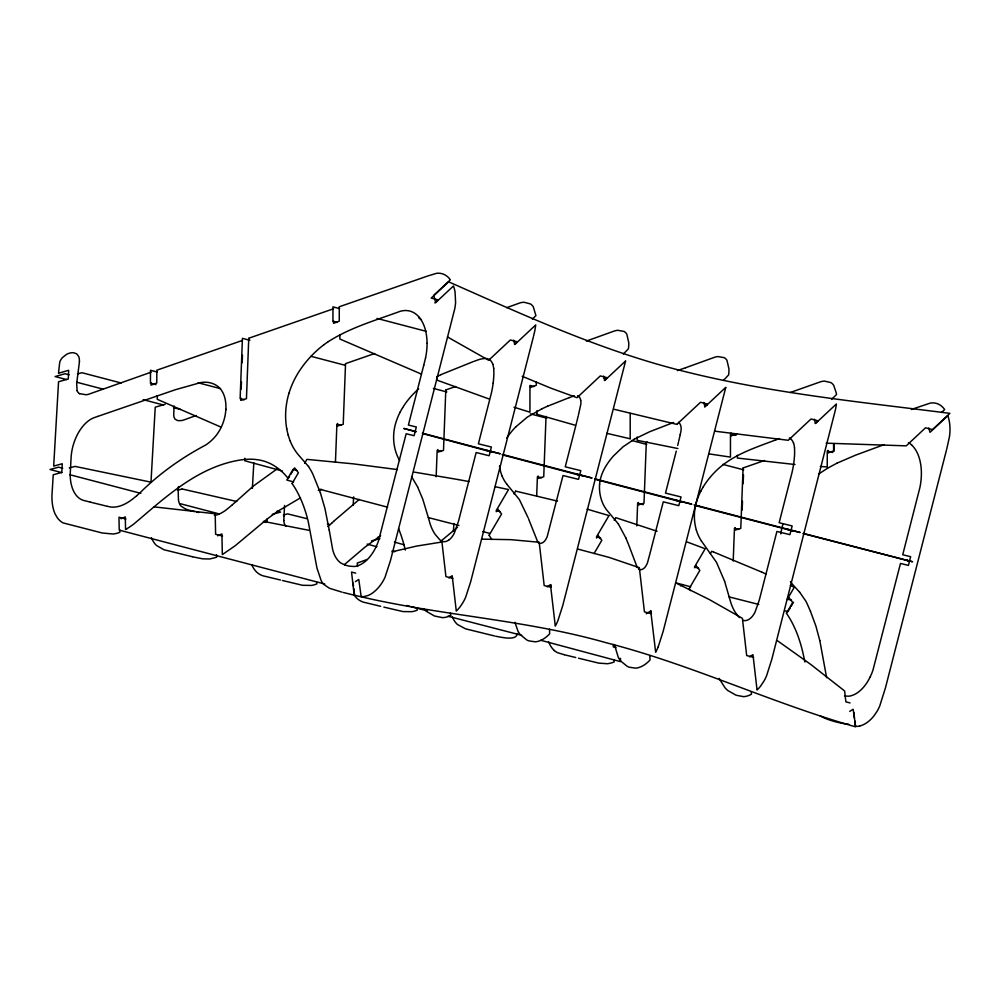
<?xml version="1.0" encoding="UTF-8"?>
<svg xmlns="http://www.w3.org/2000/svg" width="1000" height="1000" viewBox="0 0 1000 1000"><rect width="100%" height="100%" fill="white"/><g stroke="black" fill="none" stroke-linecap="round" stroke-linejoin="round"><path stroke-width="1.5" d="M333.55 320.625L333.537 323.338L339.263 321.15L339.275 306.775L426.2 276.525M339.862 334.913L339.862 339.038L421.062 373.938M530.575 385.775L530.562 387.463L536.287 385.262L536.3 381.912M536.875 414.162L536.875 410.8M630.188 438.65L630.212 413.438M637.137 436.975L637.125 440.325L677.9 448.537M731.075 433.088L731.075 435.938L736.8 433.738M737.387 455.275L737.387 458.062L795 464.513M827.875 450.337L827.862 453.05L833.587 450.85L833.6 443.663M834.2 451.05L834.212 443.812M151.05 382.738L151.037 385.163L156.762 383.025L156.838 370.188L242.312 340.475M157.3 395.487L157.275 399.312L221.25 427.225M79.463 361.562L76.662 383.587L77.125 390.65M240.825 397.9L240.738 400.4L246.45 398.688L248.75 338.375M241.163 389.125L241.45 381.6M242.175 362.8L242.463 355.275M244.85 458.25L244.762 460.763L282.45 471.025M335.45 462.075L336.9 424.237L341.062 425.337M337.6 423.5L337.512 426.012L343.225 424.3L345.538 363.775M436.15 476.775L437.163 450.375L441.325 451.463M437.863 449.625L437.775 452.137L443.488 450.425L445.788 390.075M536.688 495.55L537.413 476.688L541.575 477.788M538.112 475.95L538.025 478.462L543.737 476.75L546.038 416.388M636.788 525.887L637.65 503.188L643.213 504.65M638.362 502.438L638.275 504.95L643.988 503.237L646.3 442.688M733.2 561.013L734.45 528.337L738.612 529.438M735.163 527.6L735.062 530.112L740.775 528.4L743.075 468.088M742.163 510.062L742.487 501.262M743.162 483.675L743.5 474.875M284.413 508L284.55 505.487M284.413 508.237L284 516.05M300.487 497.863L277.425 511.463L267.213 518.987L267.1 521.875L265 522.45M225.863 409.25L225.825 409.837M178.487 486.538L178.287 490.575A60.625 36.562 -75.3 0 0 178.238 492.65L178.438 499.562A15.288 9.225 -75.3 0 0 179.237 503.038L179.4 503.45A14.2 8.562 -75.3 0 0 180.987 506.05L184.8 508.55A69.812 42.112 -75.3 0 0 185.963 509.087L186.275 509.212A65.525 39.525 -75.3 0 0 188.675 510.037L194.488 511.5M252.375 488.4L253.825 462.713M353.15 505.45L353.638 496.887M453.425 531.362L453.875 523.525M150.975 482.362L155.238 407.175L165.125 404.338M283.975 516.35L283.825 520.475M174.062 406.012L173.713 415.275A9.188 5.537 -75.3 0 0 175.162 419.237L177.775 420.637L181.125 420.613A46.125 27.825 -75.3 0 0 183.487 420.087L196.238 415.487M425.55 357.938L423.75 365.225M578.438 414.975L580.812 404.225A9.725 5.863 -75.3 0 0 580.688 400.288M678.688 441.275L680.225 434.613M578.2 416L576.812 421.688M680.238 434.613L681.062 430.538A9.725 5.863 -75.3 0 0 680.938 426.6A9.775 5.9 -75.3 0 0 679.725 423.537A9.725 5.863 -75.3 0 0 678.475 422.3M678.45 442.312L677.7 445.412M533.587 336.025L534.513 332.137A57.6 34.737 -75.3 0 0 534.862 330.487L535.763 324.913L514.812 344.513L513.625 340.175M533.425 336.688L470.637 581.888L465.637 597.3A33.5 20.213 -75.3 0 1 462.912 602.625L460.863 605.763A35.525 21.425 -75.3 0 1 457.05 610.312L456.287 611.075L452.212 575.737L448.825 577.875M576.562 422.725L565.25 466.812L580.788 470.65L578.55 479.363L563.013 475.525L547.275 536.312A11.675 7.037 -75.3 0 1 546.688 537.775L545.475 539.975A9.537 5.75 -75.3 0 1 542.987 542.475A9.787 5.913 -75.3 0 1 540.312 543.35A9.488 5.725 -75.3 0 1 538.462 542.825M676.287 451.1L665.5 493.113L681.038 496.95L678.8 505.662L663.263 501.825L650.425 551.838M625.5 361.362L562.75 605.575L557.875 620.763A34.475 20.787 -75.3 0 1 555.288 626.087L550.475 584.65L547.075 586.788M650.3 552.35L647.525 562.612A11.675 7.037 -75.3 0 1 646.938 564.075L645.725 566.275A9.537 5.75 -75.3 0 1 643.25 568.787A9.787 5.913 -75.3 0 1 640.562 569.663A9.488 5.725 -75.3 0 1 638.713 569.125L638.45 568.938M423.75 365.25L408.4 425.037L416.325 426.987L414.087 435.7L406.163 433.75L378.675 540.25A34.837 21.012 -75.3 0 1 375.913 547.125A36.45 21.988 -75.3 0 1 372.4 553.325A36.062 21.75 -75.3 0 1 363.775 562.587A36.662 22.113 -75.3 0 1 359.012 565.288A34.112 20.575 -75.3 0 1 354.25 566.5L349.675 566.175A92.812 55.987 -75.3 0 1 345.275 565.087M946.775 448.9L949.4 437.038A33.6 20.263 -75.3 0 0 949.987 430.75L950 429.425A35.838 21.625 -75.3 0 0 949.137 420.5A36.312 21.9 -75.3 0 0 947.8 415.675L930 432.325L928.812 427.975M946.538 449.8L885.462 687.812L879.725 706.038A31.475 18.988 -75.3 0 1 876.925 711.55L874.013 715.775A35.737 21.55 -75.3 0 1 870.788 719.4A36.737 22.163 -75.3 0 1 859.7 725.987M725.713 387.65L663.188 631.225L658.213 646.862M288.75 477.825L289.525 476.5M290.7 474.5L291.475 473.175M291.863 472.512L292.65 471.175M293.038 470.513L294.587 467.863L298.387 472.775L292.162 483.4M304.625 463.263L306.9 459.375L353.212 463.85L397.4 469.575M496.225 511.725L497.775 509.075L501.575 513.987L489.15 535.188M514.025 493.888L515.575 491.238M608.888 515.725L596.45 536.938L600.612 538.038M596.462 538.05L598.025 535.388L601.812 540.312L594.038 553.575M614.2 520.312L615.75 517.675L657.075 531.25M694.712 567.762L696.025 565.525L699.825 570.438L689.3 588.4M710.425 553.488L711.712 551.287L713.363 551.925M787.75 599.562L788.913 597.562L792.712 602.487L786.488 613.1M788.45 610.887L788.062 611.55L785.2 610.875M788.838 610.225L789.613 608.9M790.013 608.237L790.4 607.575M791.175 606.25L792.337 604.25M792.725 603.587L793.512 602.263M515.7 426.975L513.237 429.613A71.662 43.225 -75.3 0 0 510.85 432.438A61.125 36.875 -75.3 0 0 508.55 435.462A50.987 30.762 -75.3 0 0 506.625 438.275M515.7 426.962L527.35 417.088L542.15 408.675M334.438 520.638L359.288 499.425M334.137 520.913L331.912 523.013M419.45 317.4L418.85 317.962L421.35 319.713M434.9 302.95L438.162 299.9L431.213 298.087L448.612 281.812C525.862 315.938 603.2 351.587 685.575 371.725C772.275 393.375 861.425 402.113 949.875 413.35L932.487 429.613L925.537 427.788L906.237 445.85L826.175 443.175M532.325 319.05L535.925 315.675L533.3 306.812A19.875 11.988 -75.3 0 0 530.487 303.962L524.163 302.262A41.887 25.263 -75.3 0 0 520.212 302.812L506.688 307.688M514.5 344.412L517.288 341.812L510.35 339.988L488.663 360.262L447.55 337M623.362 353.975L628.425 348.825A26.738 16.125 -75.3 0 0 628.763 342.775L626.825 334.188A15.85 9.562 -75.3 0 0 624.1 331.45L617.725 330.288A43.9 26.488 -75.3 0 0 613.8 331.2L586.35 341.075M604.325 380.475L607.263 377.738L600.312 375.913L577.025 397.688L550.688 388.088L522.188 376.287M625.625 360.95L604.775 380.438L603.587 376.1M723.525 380.363L728.637 374.9A26.637 16.062 -75.3 0 0 728.938 368.875L726.963 360.337A15.9 9.6 -75.3 0 0 724.2 357.65L717.812 356.562A43.463 26.212 -75.3 0 0 713.875 357.537L685.562 367.75M677.075 424.188L700.525 402.262L707.463 404.087L704.562 406.8M725.812 387.312L704.987 406.788L703.8 402.45M831.538 399.412L836.525 394.55A27.175 16.4 -75.3 0 0 836.388 393.35L833.7 385.3A20.075 12.112 -75.3 0 0 830.812 382.575L824.412 381.087A40.512 24.438 -75.3 0 0 820.45 381.825L790.337 392.488M815.263 423.325L817.962 420.8L811.025 418.988L788.25 440.288L715.05 431.225M941.538 412.45L944.65 409.525A35.825 21.612 -75.3 0 0 940.45 405.3A36.25 21.875 -75.3 0 0 934.075 402.95A36.513 22.025 -75.3 0 0 930.062 403.162L911.338 409.475M140.262 492.55C159.488 473.488 181.762 457.688 205.65 445.05A72.013 43.438 -75.3 0 0 208.863 442.725L209.288 442.375A51.825 31.263 -75.3 0 0 212.413 439.625L212.812 439.212A40.2 24.25 -75.3 0 0 215.775 435.925L216.163 435.45A34.388 20.75 -75.3 0 0 218.85 431.587L219.188 431.025A31.625 19.075 -75.3 0 0 221.5 426.65L221.775 426.025A30.288 18.275 -75.3 0 0 223.612 421.25L223.812 420.588A29.663 17.887 -75.3 0 0 225.075 415.562L225.2 414.888A29.438 17.763 -75.3 0 0 225.85 404.263L225.8 403.638A29.812 17.988 -75.3 0 0 225.125 399.087L225 398.512A30.6 18.462 -75.3 0 0 223.713 394.487L223.5 394A32.188 19.412 -75.3 0 0 221.675 390.625L221.4 390.213A35.45 21.387 -75.3 0 0 219.125 387.55L218.787 387.238A41.55 25.062 -75.3 0 0 216.175 385.275L215.85 385.075A51.988 31.363 -75.3 0 0 212.963 383.688L212.562 383.537A60.575 36.538 -75.3 0 0 209.562 382.688L209.25 382.625A58.113 35.05 -75.3 0 0 206.025 382.238L205.662 382.225A65.775 39.675 -75.3 0 0 202.387 382.362L202.062 382.4A86.275 52.038 -75.3 0 0 200.738 382.575L175.487 389.688L97.725 416.413M140.05 492.738L136.625 495.812M331.613 523.3L327.938 526.562M440.588 541.413L457.5 527.288M232.3 504.837L253.425 486.012L277.488 468.625M231.95 505.138L226.125 509.95A63.55 38.338 -75.3 0 1 223.487 511.75L223.137 511.962A51.413 31.012 -75.3 0 1 220.475 513.45L220.212 513.575A42.775 25.8 -75.3 0 1 217.438 514.7L217.075 514.812A38.963 23.5 -75.3 0 1 214.412 515.413M418.675 388.875L417.463 389.95A93.325 56.288 -75.3 0 0 414.288 392.987A87.125 52.55 -75.3 0 0 411.188 396.275A78.025 47.062 -75.3 0 0 408.188 399.825A67.588 40.763 -75.3 0 0 405.325 403.625A57.775 34.85 -75.3 0 0 402.625 407.725M344.462 564.575L364.725 547.35L380.675 535.562M136.575 495.863L132.875 498.875A82.137 49.538 -75.3 0 1 129.55 501.275L129.113 501.55A69.588 41.975 -75.3 0 1 125.85 503.5L125.525 503.675A62.1 37.462 -75.3 0 1 122.125 505.25L121.737 505.4A57.112 34.45 -75.3 0 1 118.387 506.45L118.012 506.55A55.812 33.675 -75.3 0 1 114.7 507.062L114.262 507.088A50.15 30.25 -75.3 0 1 111.088 507.062L107.55 506.375M267.213 518.987L235.188 545.737L222.325 554.612L221.925 533.938L217.638 535.775M328.363 341.6L326.012 343.212A131.662 79.412 -75.3 0 0 323.688 344.913M328.375 341.587C350.375 327.525 375.788 320.275 400.1 311.337A48.35 29.162 -75.3 0 1 404.837 310.538A44.4 26.788 -75.3 0 1 409.387 310.975A45.325 27.338 -75.3 0 1 413.638 312.613A45.087 27.2 -75.3 0 1 417.463 315.425A45.15 27.225 -75.3 0 1 426.625 336.375A45.075 27.188 -75.3 0 1 427.062 343.3M355.4 581.625L358.787 579.487L361.163 596.587A39.237 23.663 -75.3 0 0 364.625 596.475L368.175 595.438A35.525 21.425 -75.3 0 0 371.737 593.538A37.138 22.4 -75.3 0 0 375.75 590.363A36.775 22.188 -75.3 0 0 380.575 584.875L382.025 582.75A32.188 19.412 -75.3 0 0 384.988 577.375L390.45 560.625L454.8 308.625A37.9 22.862 -75.3 0 0 455.6 302.35L455.05 291.988A36.675 22.125 -75.3 0 0 453.713 286.637L453.475 285.963L435.675 302.613L433.7 295.375L450.337 279.812L449.9 279.237A35.2 21.237 -75.3 0 0 446.838 276.112L445.375 275.138A37.262 22.475 -75.3 0 0 440.588 273.4A38.775 23.388 -75.3 0 0 436.6 273.3L426.788 276.288M646.2 613.812L650.725 610.962L655.65 652.212A34.425 20.762 -75.3 0 0 658.2 646.862M749.587 656.8L752.975 654.663L757.05 690.025L758.238 688.838A35.225 21.25 -75.3 0 0 760.55 686.162L764.013 681A33.237 20.05 -75.3 0 0 766.637 675.588L771.825 659.262L835.413 409.85A50.075 30.2 -75.3 0 0 836.35 404L815.487 423.512L814.3 419.175M849.737 711.388L853.125 709.25L855.625 726.388A36.725 22.15 -75.3 0 0 859.663 726.025M680.588 585.812L682.663 584.55M126.713 528.825L125.55 529.513L125.3 516.9L121.013 518.737M827.412 468.325L820.337 472.925A131.662 79.412 -75.3 0 0 818.6 474.188M827.425 468.312L836.938 463.188M620.5 658.863L619.875 659.225L619.85 658.438M634.3 439.2L622.987 446.85L613.5 455.925A71.662 43.225 -75.3 0 0 611.1 458.75A61.125 36.875 -75.3 0 0 608.8 461.763A50.987 30.762 -75.3 0 0 606.613 464.988A41.55 25.062 -75.3 0 0 604.587 468.438A33.388 20.137 -75.3 0 0 602.775 472.125A26.625 16.062 -75.3 0 0 601.275 476.05A22.325 13.462 -75.3 0 0 600.2 480.15A22.637 13.662 -75.3 0 0 599.612 484.312M634.3 439.188L649.525 431.788L673.612 422.463M437.038 376.575L436.625 380.012L489.175 399.012M437.463 376.35L440.85 374.675M836.95 463.175L855.5 455.188L884.25 444.588M440.863 374.663L473.212 361.625M542.163 408.675L547.575 406.213M547.587 406.213L569.288 397.612M775.675 439.925L779.075 438.7A73.45 44.312 -75.3 0 1 779.513 438.562M775.675 439.925C755.675 447.55 734.388 454.175 718.225 468.862A93.325 56.288 -75.3 0 0 715.05 471.912A87.125 52.55 -75.3 0 0 711.95 475.2A78.025 47.062 -75.3 0 0 708.95 478.738A67.588 40.763 -75.3 0 0 706.087 482.55A57.775 34.85 -75.3 0 0 703.388 486.637M474.062 361.325L478.325 359.787A73.45 44.312 -75.3 0 1 481.712 358.875L485.45 358.4M569.3 397.612L570.312 397.25M571.325 396.887L574.375 395.825M685.35 367.825L677.362 370.6M367.025 559.525L357.238 563.075L357.625 566.45M151.113 372.188L88.787 394.2A44.125 26.612 -75.3 0 1 86.2 394.75L79.513 393.688M248.762 338.237L333.55 308.762M345.538 363.638L374.637 353.525M445.8 389.938L455.65 386.512M646.3 442.55L647.525 442.125M743.088 467.95L764.513 460.5M318.288 490.45L321.55 489.387M97.562 416.463L93.775 417.812A40.512 24.438 -75.3 0 0 90.438 419.487L90 419.762A35.225 21.25 -75.3 0 0 86.812 422.188L86.438 422.512A36.35 21.925 -75.3 0 0 83.362 425.662L83.025 426.075A36.05 21.75 -75.3 0 0 80.2 429.862L79.9 430.312A36.138 21.8 -75.3 0 0 77.4 434.6L77.1 435.2A36.05 21.75 -75.3 0 0 75.037 439.812L74.8 440.462A36.35 21.925 -75.3 0 0 73.175 445.35L72.987 446.025A35.2 21.237 -75.3 0 0 71.862 451.062L71.762 451.662A40.3 24.312 -75.3 0 0 71.137 456.8L70.2 474.462A36.087 21.775 -75.3 0 0 74.612 492.975L74.875 493.4A36.188 21.825 -75.3 0 0 77.05 496.25L77.375 496.575A35.825 21.612 -75.3 0 0 79.912 498.713L80.275 498.938A37.225 22.45 -75.3 0 0 83.138 500.3L90.05 502.062M58.762 373.15L68.662 370.3L68.288 378.963L58.55 381.75L53.688 466.087L62.263 463.75L61.825 472.425L53.238 474.762L51.95 495.475A47.987 28.95 -75.3 0 0 51.988 499.263A39.762 23.988 -75.3 0 0 53.125 508L53.412 509.15A35.112 21.188 -75.3 0 0 55.15 514.038L57.213 517.6A37.287 22.487 -75.3 0 0 59.713 520.462A38.913 23.475 -75.3 0 0 63.012 522.875L102.175 532.987L112.925 534A53.362 32.188 -75.3 0 0 119.825 532.312L119.787 529.875M77.513 373.938L81.85 372.7L121.175 383M69.275 467.975L75.025 466.4L150.712 482.1M177.463 490.262L181.863 489.062M272.213 514.35L280.575 512.075L277.05 511.2M283.412 515.013L287.613 513.875L306.9 518.675M371.463 540.938L379.875 538.638M392.038 551.812L416.475 546.112L441.938 542L445.925 576.6L452.863 578.425M481.562 539.138L510.85 539.663L539.2 542.263L544.175 585.513L551.112 587.337L550.8 584.612M820.35 466.488L827.25 466.925L827.262 451.037L832.812 452.5M154 506.863L215.212 513.775L215.6 534.25L222.537 536.075M844.562 695.975L848.562 696.2A34.112 20.575 -75.3 0 0 853.337 694.987A36.662 22.113 -75.3 0 0 858.075 692.312A36.062 21.75 -75.3 0 0 866.712 683.037A36.45 21.988 -75.3 0 0 870.225 676.85M709.287 453.925L730.45 457.1L730.475 433.925L736.025 435.375M414.3 472.125L458.062 479.538M486.65 358.475L487.438 358.625M263.387 521.375L308.988 530.312M458.212 479.562L469.113 481.587M676.875 424.375L614.475 409.375M495.412 486.775L508.55 489.55L496.2 510.613L500.363 511.712M564.663 654.825L575.725 657.513M564.25 654.725L557.737 652.75A36.125 21.788 -75.3 0 1 554.35 650.562M515.65 491.112L557.55 501.125M182.15 488.988L236.8 501.5M630.188 438.787L606.862 433.338M578.175 549.175L609 557.362L639.35 567.688L644.425 611.838L651.375 613.65L651.062 610.95M495.737 636.25C501.075 637.15 516.75 641.2 517.312 633.538M494.562 635.975L465.513 628.825L457.5 624.5A35.138 21.2 -75.3 0 1 454.738 621.362A35.05 21.15 -75.3 0 1 452.375 616.95M422.337 433.162L500.238 453.787L486.8 450.475L492.362 451.925M502.388 454.425L591.888 477.962M591.737 477.938L576.2 474.1L583.138 475.913M594.688 478.762L691.85 504.2L676.45 500.4L682.013 501.863M694.075 504.862L698.938 506.062M803.438 533.413L912.562 561.75L906.062 560.15L910.225 561.237M910.525 561.35L803.012 533.575M196.462 511.987L198.65 512.525M107.3 506.312L90.4 502.15M192.913 556.875L202.688 558.825L209.625 558.987L216.6 557.288L216.55 554.675M383.837 607.1L402.912 611.575L411.975 611.688A58.963 35.562 -75.3 0 0 417.113 610.2L417.088 608.638M578.488 658.2L598.812 663.138L607.288 663.725A54.175 32.688 -75.3 0 0 614.15 661.963L614.113 659.562M192.512 556.775L163.962 549.75L156.5 545.487A36.888 22.25 -75.3 0 1 153.787 542.225A35.575 21.463 -75.3 0 1 151.463 537.75M282.462 580.513L302.562 585.288L311.625 585.438A59.237 35.737 -75.3 0 0 316.863 583.913L316.837 582.362M758.8 604.45L729.137 596.912M343.3 592.475L354.55 595.262L353.762 588.387M417.625 486.962L422.825 499.338L428.35 517.6L458.963 525.462M280.525 580.025L263.137 575.85A48.263 29.112 -75.3 0 1 260.413 574.75A38.562 23.262 -75.3 0 1 255.138 570.425A35.95 21.688 -75.3 0 1 252.725 566.737A35.8 21.6 -75.3 0 1 251.85 564.9M482.75 531.575L489.888 533.413M341.962 592.137L329.5 588.288L323.713 584.362A31.7 19.125 -75.3 0 1 321.163 580.625L316.962 568.05L308.175 521.263A163.812 98.812 -75.3 0 0 305.675 512.225L304 507.225A147.262 88.825 -75.3 0 0 300.712 499.012L298.587 494.525A143.425 86.512 -75.3 0 0 294.562 487.25L292.113 483.5M380.662 606.3L363.488 602.175A55.925 33.737 -75.3 0 1 362.062 601.638L361.875 601.562A44.688 26.962 -75.3 0 1 360.763 601.038A39.675 23.925 -75.3 0 1 355.475 596.763A35.362 21.325 -75.3 0 1 353.775 594.4M387.625 507.2L320 489.325M447.95 616.225L521.625 635.3M793.075 530.988L742.113 517.75A776.8 5.425 14.4 0 1 708.85 509.087L708.425 508.975A753.525 5.263 14.4 0 1 695.938 505.712M327.35 523.938L329.888 524.6M367.088 544.125L376.938 546.737M406.688 605.513L409.637 606.275M411.112 606.663L427.325 610.875M339.588 308.6L332.95 306.863L332.938 321.337L337.1 322.425M377.013 318.425L426.325 331.362M603.987 377.975L606.538 378.65M704.538 404.363L707.062 405.025M534.125 386.538L529.963 385.45L529.938 412.2L514.05 407.225M249.887 340.288L242.425 338.325L240.125 398.638L244.288 399.725M311.05 356.337L345.363 365.337M433.387 388.425L446.812 391.95M530.35 413.875L546.763 418.175M631.8 440.5L646.725 444.412M722.8 464.375L743.688 469.85M415.9 431.525L403.812 428.475L416.05 431.788M699.075 506.1L800.138 532.487L787.562 529.388L793.112 530.85M595.763 479.487L656.3 495.363A753.525 5.263 14.4 0 0 682.35 502.163M157.088 372L150.512 370.275L150.425 383.188L155.975 384.637M198.038 382.75L220.575 388.663M69.162 374.812L65 373.725L55.1 376.562L66.65 379.588M76.762 382.238L102.75 389.05M143.15 399.65L163.35 404.95M173.45 407.6L180.662 409.487M698.625 568.162L694.463 567.075L705.188 548.763L686.762 541.838M297.188 470.5L293.025 469.412L286.8 480.025L293.625 481.975M791.513 600.2L787.35 599.113L794.287 587.263L790.275 585.325M62.737 468.275L58.575 467.175L50 469.513L61.85 472.625M69.75 474.7L140.838 493.35M180.263 503.7L219.088 513.888M753.625 657.35L746.688 655.537L742.4 618.325L709.1 599.438L675.875 582.962M355.712 573.15L351.538 572.062L354.2 595.138C437.225 615.487 523.562 619.113 605.95 642.675C691.213 664.338 770.95 702.875 855.475 726.787L854.812 721M850.037 702.925L845.875 701.838L844.625 690.962L810.7 664.4L777.663 640.888M125.913 519.038L118.975 517.212L119.225 530.125L324.8 584.025M616.075 647.65L613.3 646.912L613.25 644.5M540.775 640.288L620.487 661.637L620.425 658.413M579.338 475.175L571.275 473.05A753.525 5.263 14.4 0 1 527.638 461.538L527.3 461.45A776.8 5.425 14.4 0 1 502.238 454.8M491.912 452.062L475.262 447.638A829.513 5.787 14.4 0 1 459.325 443.387L423.675 433.837M690.7 586.812L677 583.162M574.788 425.112L536.875 414.3M377.65 537.4L379.525 537.913M394.412 542.062L404.312 544.85M392.137 550.913L394.825 551.675M587.1 509.15L608.962 515.588M345.262 565.075L341.1 563.188A34.325 20.7 -75.3 0 1 337.525 559.85A36.65 22.113 -75.3 0 1 334.65 555.25A35.712 21.538 -75.3 0 1 332.663 549.55L329.225 530.075M742.9 620.288L743.637 620.513A15.562 9.387 -75.3 0 0 746.05 620.513A16.287 9.825 -75.3 0 0 749.425 619.038A15.938 9.613 -75.3 0 0 752.6 616.025A16.962 10.237 -75.3 0 0 755.15 611.825L759.287 600.075L776.912 531.45L789.912 534.65L792.15 525.938L779.15 522.725L792.062 472.35A61.688 37.212 -75.3 0 0 793.125 467.137A63.587 38.363 -75.3 0 0 793.913 461.975A58.9 35.525 -75.3 0 0 794.425 456.912A70.013 42.225 -75.3 0 0 794.625 452.638L794.538 447.4M713.487 551.975L761.75 572.112M761.875 572.175L765.975 574M577.638 395.7L578.225 396A9.725 5.863 -75.3 0 1 579.462 397.225A9.775 5.9 -75.3 0 1 580.7 400.3M819.887 715.688C828.125 720.612 841.062 723.487 848.8 724.287M286.087 526.25L286.125 526.263A9.287 5.6 -75.3 0 1 284.538 524.038L284.438 523.812A10.2 6.15 -75.3 0 1 283.837 520.475M537.925 542.413L528.562 518.9M799.6 592.15L792.825 584.7A99.575 60.062 -75.3 0 1 790.438 581.6M799.613 592.15L805.65 600.837A119.312 71.975 -75.3 0 1 807.25 604.012L810.462 611.325M739.45 617.587L735.938 613.275A50.062 30.2 -75.3 0 1 733.95 610.05A56.212 33.913 -75.3 0 1 732.212 606.4A53.987 32.562 -75.3 0 1 730.75 602.388L724.613 581.3M288.35 478.5L284.337 473.988A127.638 76.988 -75.3 0 0 278.925 469.075L275.6 466.662A115.412 69.612 -75.3 0 0 269.562 463.25L265.912 461.775A119.3 71.963 -75.3 0 0 259.35 460.012L255.45 459.462A140.5 84.75 -75.3 0 0 248.55 459.237L244.5 459.487A183.412 110.638 -75.3 0 0 237.425 460.5C196.125 468.237 164.688 497.975 133.75 524.075A125.925 75.963 -75.3 0 1 126.713 528.837M506.95 484.338L519.362 499.538L528.1 517.725M506.95 484.325L506.5 483.75A67.562 40.75 -75.3 0 1 505.213 481.912A52.088 31.412 -75.3 0 1 503.612 479.263A45.987 27.738 -75.3 0 1 502.225 476.337M308.512 466.45L298.5 454.988A99.575 60.062 -75.3 0 1 295.35 450.812A77.312 46.638 -75.3 0 1 292.538 446.125A71.062 42.862 -75.3 0 1 290.15 440.863M618.362 523.95L606.763 510.05A67.562 40.75 -75.3 0 1 605.462 508.225A52.088 31.412 -75.3 0 1 603.862 505.575A45.987 27.738 -75.3 0 1 602.475 502.638A43.875 26.475 -75.3 0 1 601.312 499.438A40.425 24.388 -75.3 0 1 600.4 495.988A36.025 21.725 -75.3 0 1 599.775 492.3A31.075 18.75 -75.3 0 1 599.487 488.4A26.475 15.962 -75.3 0 1 599.612 484.325M786.438 613.2L789.262 617.587A144.188 86.975 -75.3 0 1 793.263 624.913L795.35 629.438A145.9 88 -75.3 0 1 798.6 637.712L800.238 642.75A169.788 102.413 -75.3 0 1 802.7 651.825L804.925 662M618.362 523.962L625.812 537.888M489.087 535.288L491.8 539.475M689.375 588.7L690.638 590.6M308.525 466.45L311.325 471.138A119.312 71.975 -75.3 0 1 312.925 474.312L320.387 492.775M411.512 476.538L417.625 486.95M637.3 567.6L628.812 545.212M719.762 679.5L725.062 687.825A45.375 27.375 -75.3 0 0 725.8 688.625L726.1 688.938A52.688 31.788 -75.3 0 0 727.913 690.562L736.1 695.225L743.6 696.65A36 21.713 -75.3 0 0 751.475 694.2L751.213 691.9M719.55 679.075L719.225 678.425M625.812 537.888L628.513 544.425M810.475 611.337L815.913 626.112L819.8 640.537M320.387 492.8L324.938 508.488L329.212 530.062M724.613 581.287L716.525 562.4L703.325 543.675A80.312 48.438 -75.3 0 1 701.425 541.013M428.35 517.6L429.988 523.462A53.987 32.562 -75.3 0 0 431.45 527.475A56.212 33.913 -75.3 0 0 433.188 531.125A50.062 30.2 -75.3 0 0 435.163 534.362L439.837 539.85L442.875 541.587A15.562 9.387 -75.3 0 0 445.3 541.587A16.287 9.825 -75.3 0 0 448.675 540.125M405.35 550.037L403.713 543.85A177.725 107.2 -75.3 0 0 401.087 535.35L399.387 530.638A150 90.475 -75.3 0 0 398.6 528.65M514.95 622.337L517.925 631.05A33.812 20.4 -75.3 0 0 520.288 634.688L526.75 639.938A49.775 30.025 -75.3 0 0 528.888 640.875L535.275 641.812A35.75 21.562 -75.3 0 0 539.163 641.025A36.413 21.962 -75.3 0 0 545.913 637.263A36.612 22.088 -75.3 0 0 549.637 633.837L549.538 629.188M819.812 640.55L826.625 677.675M614.4 644.55L618.3 657.387A33.763 20.362 -75.3 0 0 620.675 661.012L627.137 666.275A49.75 30.013 -75.3 0 0 629.275 667.237L635.662 668.15A35.213 21.237 -75.3 0 0 639.55 667.3A37.013 22.325 -75.3 0 0 646.312 663.475A36.525 22.037 -75.3 0 0 650.025 660.013L649.8 655.512M853.812 712.325L854.475 718.112M450.45 612.962L450.7 615.212M353.137 583.05L353.5 586.1M493.775 368.488L493.862 373.713A70.013 42.225 -75.3 0 1 493.663 377.987A58.9 35.525 -75.3 0 1 493.162 383.038M58.5 373.225L59.75 362.013A10.562 6.375 -75.3 0 1 62.45 357.575L66.625 354.312A28.038 16.912 -75.3 0 1 69.425 353.2A28.712 17.312 -75.3 0 1 71.95 352.725L72.075 352.725A24.5 14.775 -75.3 0 1 73.625 352.75L76.688 353.825L78.725 356.475A12.212 7.362 -75.3 0 1 79.4 361.587M79.525 393.638A11.225 6.775 -75.3 0 1 77.075 390.712M427.062 343.363A45.15 27.225 -75.3 0 1 426.7 350.562A44.225 26.675 -75.3 0 1 425.55 357.925M290.138 440.85A69.225 41.75 -75.3 0 1 288.212 435.087M288.2 435.075A65.325 39.4 -75.3 0 1 286.762 428.837M286.762 428.825A60.487 36.488 -75.3 0 1 285.887 422.163A55.725 33.612 -75.3 0 1 285.613 415.15A51.75 31.212 -75.3 0 1 286.025 407.887A48.65 29.35 -75.3 0 1 287.137 400.513A47.825 28.85 -75.3 0 1 288.975 393.225M288.975 393.2A50.613 30.538 -75.3 0 1 291.462 386.163A56.238 33.925 -75.3 0 1 294.5 379.487A64.1 38.663 -75.3 0 1 297.975 373.237A74.588 45 -75.3 0 1 301.8 367.463A87.35 52.688 -75.3 0 1 305.875 362.137A101.237 61.062 -75.3 0 1 310.138 357.238A111.088 67 -75.3 0 1 314.538 352.738A115.55 69.7 -75.3 0 1 319.062 348.625A122.513 73.9 -75.3 0 1 323.675 344.925M783.025 523.825A47.825 28.85 -75.3 0 0 781.462 530.2A48.65 29.35 -75.3 0 0 780.825 533.9M870.238 676.838A34.837 21.012 -75.3 0 0 873 669.975L900.487 563.45L908.413 565.413L910.65 556.7L902.725 554.738L919.875 487.65A44.225 26.675 -75.3 0 0 921.025 480.275A45.362 27.363 -75.3 0 0 921.388 473.025A45.087 27.2 -75.3 0 0 920.938 466.075A45.15 27.225 -75.3 0 0 911.8 445.138M554.362 650.537A35.112 21.175 -75.3 0 1 549.7 644.25A33.4 20.137 -75.3 0 1 548.587 641.612M908.475 442.612A45.087 27.2 -75.3 0 1 911.787 445.125M488.575 359.025A16.688 10.062 -75.3 0 1 490.887 360.887A17.15 10.337 -75.3 0 1 492.812 364.237M492.713 364.113A16.688 10.062 -75.3 0 1 493.675 368.363M493.162 383.05A63.587 38.363 -75.3 0 1 492.375 388.212A61.688 37.212 -75.3 0 1 491.3 393.425L478.387 443.812L491.388 447.025L489.15 455.737L476.15 452.525L458.525 521.15L454.4 532.9A16.962 10.237 -75.3 0 1 451.85 537.1A15.938 9.613 -75.3 0 1 448.675 540.112M399.65 460.462A62.85 37.912 -75.3 0 1 398.688 458.75A54.787 33.05 -75.3 0 1 396.975 455.062A50.425 30.412 -75.3 0 1 395.575 451.012A46.8 28.238 -75.3 0 1 394.513 446.625A41.962 25.312 -75.3 0 1 393.837 441.938A36.95 22.287 -75.3 0 1 393.625 437A32.487 19.587 -75.3 0 1 393.925 431.887A31.125 18.775 -75.3 0 1 394.787 426.725A33.388 20.137 -75.3 0 1 396.163 421.65A37.2 22.438 -75.3 0 1 397.975 416.763A42.55 25.663 -75.3 0 1 400.15 412.113M400.15 412.1A49.5 29.863 -75.3 0 1 402.625 407.738M450.712 615.35A36.4 21.962 -75.3 0 1 442.45 617.638L434.438 615.988L426.763 611.562A52.188 31.475 -75.3 0 1 424.963 609.925L424.513 609.45A45.812 27.637 -75.3 0 1 423.925 608.8M502.225 476.325A43.875 26.475 -75.3 0 1 501.062 473.137A40.425 24.388 -75.3 0 1 500.138 469.688A36.025 21.725 -75.3 0 1 499.525 466M789.325 437.95A16.688 10.062 -75.3 0 1 791.65 439.812A17.15 10.337 -75.3 0 1 793.575 443.15M793.475 443.025A16.688 10.062 -75.3 0 1 794.425 447.275M701.425 541A62.85 37.912 -75.3 0 1 699.45 537.675A54.787 33.05 -75.3 0 1 697.738 533.975A50.425 30.412 -75.3 0 1 696.325 529.925M696.325 529.913A46.8 28.238 -75.3 0 1 695.263 525.538A41.962 25.312 -75.3 0 1 694.6 520.85A36.95 22.287 -75.3 0 1 694.388 515.913A32.487 19.587 -75.3 0 1 694.688 510.8A31.125 18.775 -75.3 0 1 695.55 505.637A33.388 20.137 -75.3 0 1 696.912 500.575A37.2 22.438 -75.3 0 1 698.725 495.675A42.55 25.663 -75.3 0 1 700.913 491.025M700.913 491.012A49.5 29.863 -75.3 0 1 703.375 486.65"/></g></svg>
